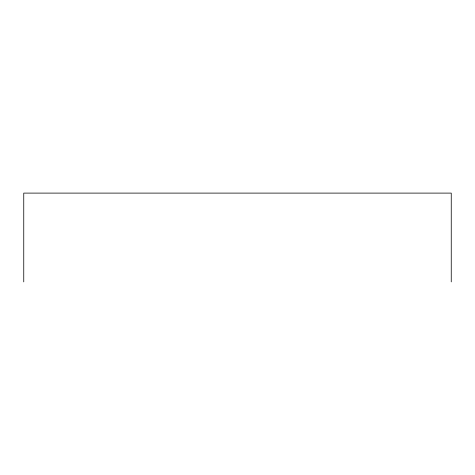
<?xml version="1.0" encoding="UTF-8"?>
<svg xmlns="http://www.w3.org/2000/svg" width="475" height="475" viewBox="0 0 475 475"><rect width="100%" height="100%" fill="white"/><g stroke="black" fill="none" stroke-linecap="round" stroke-linejoin="round"><path stroke-width="0.71" d="M451.25 281.895L451.25 193.105L23.75 193.105L23.75 281.895"/></g></svg>
